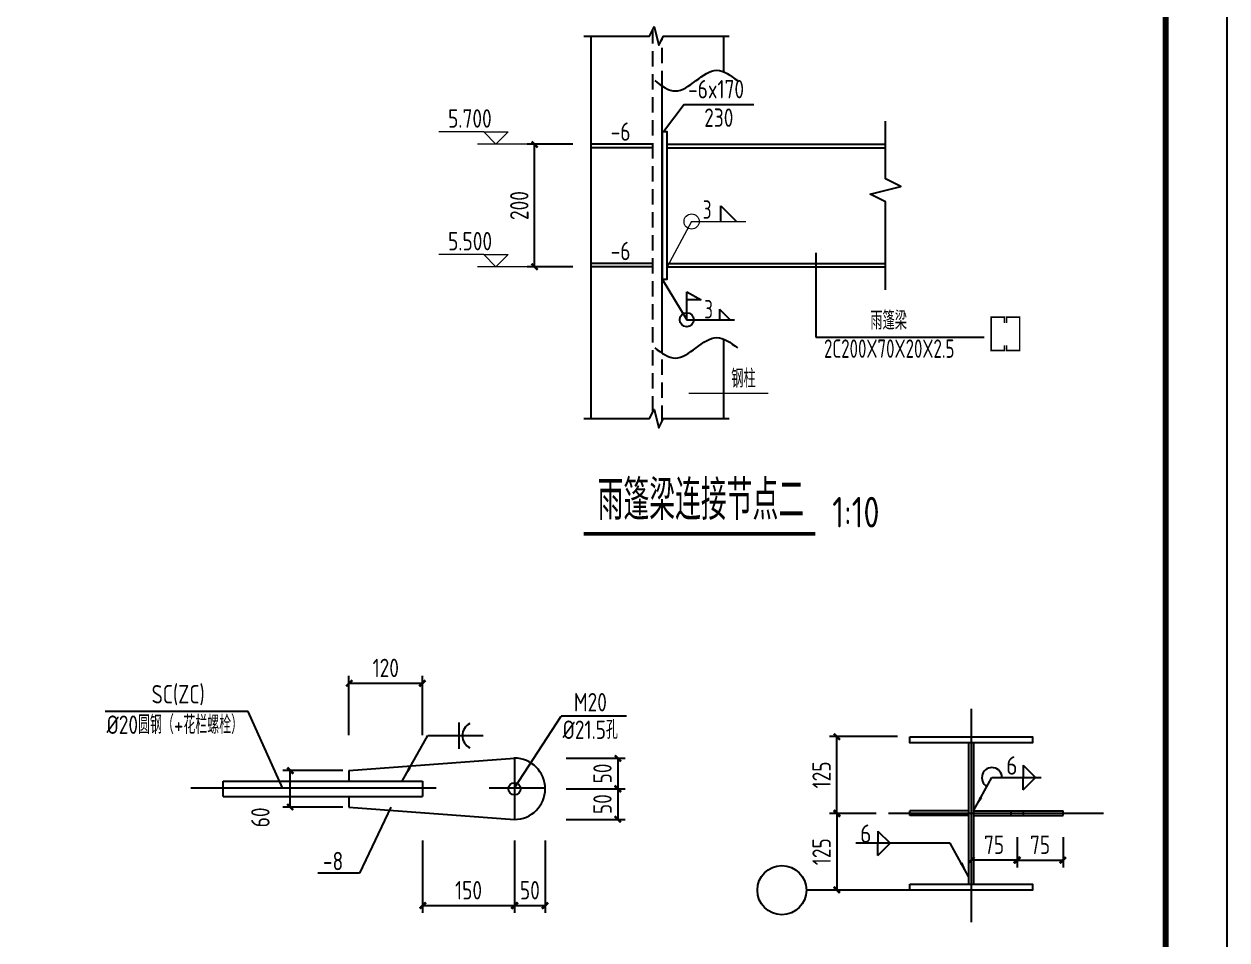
# Model space of a CAD drawing. Header units: millimetres. Extents: x 865974 to 875117, y 41124 to 44891.
# Drawn here: x 868512.3 to 868708.5, y 41265.4 to 41414.8 of the extents above; entities that cross this region are included whole.
import ezdxf

# ---------------------------------------------------------------- set-up
doc = ezdxf.new("R2010")
doc.units = ezdxf.units.MM
doc.header["$LTSCALE"] = 1000
doc.header["$MEASUREMENT"] = 0
for name, pattern in [('( Hidden )', [0.375, 0.25, -0.125]), ('2', [11.4, 9, -0.9, 0.6, -0.9]), ('DOTE', [2.42, 2, -0.2, 0.02, -0.2])]:
    doc.linetypes.add(name, pattern=pattern)
for name, color, linetype in [('10', 7, 'Continuous'), ('1111', 134, 'Continuous'), ('1307', 7, 'Continuous'), ('AXIS', 3, 'Continuous'), ('COLUMN', 9, 'Continuous'), ('D1', 112, 'Continuous'), ('D2', 6, 'Continuous'), ('DIM', 7, 'Continuous'), ('DOTE', 1, 'DOTE'), ('M_Prof', 2, 'Continuous'), ('M_Thin', 7, 'Continuous'), ('PUB_TEXT', 7, 'Continuous'), ('尺寸标注', 7, 'Continuous'), ('柱子', 8, 'Continuous'), ('焊缝标注', 3, 'Continuous'), ('索引符号标注', 253, 'Continuous'), ('轴线__点划线', 6, '2')]:
    doc.layers.add(name, color=color, linetype=linetype)
for name, color, linetype, lineweight in [('D3', 62, 'Continuous', 9), ('LZ', 64, 'Continuous', 9), ('细实线', 1, 'Continuous', 20)]:
    doc.layers.add(name, color=color, linetype=linetype, lineweight=lineweight)
doc.styles.add('GBHZ', font='gbenor.shx', dxfattribs={"width": 0.9, "bigfont": 'gbcbig.shx'})
doc.styles.add('TSSD_Dimension', font='Tssdeng.shx', dxfattribs={"width": 0.7, "bigfont": 'hztxt.shx'})
doc.styles.add('TSSD_REIN', font='tssdeng.shx', dxfattribs={"width": 0.7, "bigfont": 'tssdchn.shx'})
doc.dimstyles.new('Y10', dxfattribs={"dimscale": 0, "dimtxt": 3, "dimasz": 0.01, "dimexe": 1.2, "dimexo": 1, "dimgap": 1, "dimtad": 1, "dimdec": 0, "dimlfac": 10, "dimzin": 0, "dimdsep": 46, "dimtxsty": 'GBHZ', "dimblk1": 'DX', "dimblk2": 'DX', "dimsah": 1, "dimcen": 0.09, "dimdle": 1, "dimadec": 0, "dimazin": 0, "dimtfac": 1, "dimtdec": 0, "dimtix": 1, "dimtmove": 2, "dimatfit": 3, "dimldrblk": 'DX', "dimfxl": 0, "dimtolj": 1, "dimtzin": 0, "dimarcsym": 0})
doc.dimstyles.new('Y100', dxfattribs={"dimscale": 0, "dimtxt": 3, "dimasz": 0.01, "dimexe": 1.2, "dimexo": 2, "dimgap": 1, "dimtad": 1, "dimdec": 0, "dimlfac": 100, "dimzin": 0, "dimdsep": 46, "dimtxsty": 'GBHZ', "dimblk": 'DX', "dimcen": 0.09, "dimdle": 1, "dimclrd": 7, "dimclre": 7, "dimclrt": 7, "dimadec": 0, "dimazin": 0, "dimtfac": 1, "dimtdec": 0, "dimtix": 1, "dimtmove": 2, "dimatfit": 3, "dimldrblk": 'DX', "dimfxl": 0, "dimtolj": 1, "dimtzin": 0, "dimarcsym": 0})

# ---------------------------------------------------------------- blocks, each defined once
blk = doc.blocks.new('DX')
at = {"color": 0, "linetype": 'ByBlock', "const_width": 40}
blk.add_lwpolyline([(-54, -51), (46, 49)], dxfattribs=at)
blk = doc.blocks.new('*D153')
at = {"layer": 'Defpoints', "color": 0, "linetype": 'ByBlock', "transparency": 16777216}
for p in [(868674.28, 41284.2), (868681.78, 41284.2), (868681.78, 41278.44)]:
    blk.add_point(p, dxfattribs=at)
at = {"layer": 'DIM', "color": 7, "linetype": 'ByBlock', "lineweight": -2, "transparency": 16777216}
for p, q in [((868674.28, 41282.2), (868674.28, 41277.24)), ((868681.78, 41282.2), (868681.78, 41277.24)), ((868674.29, 41278.44), (868681.77, 41278.44))]:
    blk.add_line(p, q, dxfattribs=at)
at = {"layer": 'DIM', "color": 7, "linetype": 'ByBlock', "lineweight": -2, "transparency": 16777216, "xscale": 0.01, "yscale": 0.01, "zscale": 0.01, "rotation": 180}
blk.add_blockref('DX', (868674.28, 41278.44), dxfattribs=at)
at = {"layer": 'DIM', "color": 7, "linetype": 'ByBlock', "lineweight": -2, "transparency": 16777216, "xscale": 0.01, "yscale": 0.01, "zscale": 0.01}
blk.add_blockref('DX', (868681.78, 41278.44), dxfattribs=at)
at = {"layer": 'DIM', "color": 7, "linetype": 'ByBlock', "transparency": 16777216, "insert": (868678.03, 41280.94), "char_height": 3, "attachment_point": 5, "style": 'GBHZ'}
blk.add_mtext('\\A1;75', dxfattribs=at)
blk = doc.blocks.new('*D154')
at = {"layer": 'Defpoints', "color": 0, "linetype": 'ByBlock', "transparency": 16777216}
for p in [(868666.78, 41284.2), (868674.28, 41284.2), (868666.78, 41278.44)]:
    blk.add_point(p, dxfattribs=at)
at = {"layer": 'DIM', "color": 7, "linetype": 'ByBlock', "lineweight": -2, "transparency": 16777216}
for p, q in [((868666.78, 41282.2), (868666.78, 41277.24)), ((868674.28, 41282.2), (868674.28, 41277.24)), ((868674.27, 41278.44), (868666.79, 41278.44))]:
    blk.add_line(p, q, dxfattribs=at)
at = {"layer": 'DIM', "color": 7, "linetype": 'ByBlock', "lineweight": -2, "transparency": 16777216, "xscale": 0.01, "yscale": 0.01, "zscale": 0.01, "rotation": 180}
blk.add_blockref('DX', (868666.78, 41278.44), dxfattribs=at)
at = {"layer": 'DIM', "color": 7, "linetype": 'ByBlock', "lineweight": -2, "transparency": 16777216, "xscale": 0.01, "yscale": 0.01, "zscale": 0.01}
blk.add_blockref('DX', (868674.28, 41278.44), dxfattribs=at)
at = {"layer": 'DIM', "color": 7, "linetype": 'ByBlock', "transparency": 16777216, "insert": (868670.53, 41280.94), "char_height": 3, "attachment_point": 5, "style": 'GBHZ'}
blk.add_mtext('\\A1;75', dxfattribs=at)
blk = doc.blocks.new('_ARROW')
blk.add_solid([(0, 0), (-1, 0.1), (-1, -0.1)])
blk = doc.blocks.new('*D141')
at = {"layer": 'Defpoints', "color": 0, "linetype": 'ByBlock', "transparency": 16777216}
for p in [(868653.29, 41286.07), (868644.9, 41273.55), (868656.78, 41273.55)]:
    blk.add_point(p, dxfattribs=at)
at = {"layer": 'DIM', "color": 7, "linetype": 'ByBlock', "lineweight": -2, "transparency": 16777216}
for p, q in [((868651.29, 41286.07), (868643.7, 41286.07)), ((868644.9, 41286.06), (868644.9, 41273.56)), ((868654.78, 41273.55), (868643.7, 41273.55))]:
    blk.add_line(p, q, dxfattribs=at)
at = {"layer": 'DIM', "color": 7, "linetype": 'ByBlock', "lineweight": -2, "transparency": 16777216, "xscale": 0.01, "yscale": 0.01, "zscale": 0.01}
for p, rotation in [((868644.9, 41286.07), 90), ((868644.9, 41273.55), 270)]:
    blk.add_blockref('DX', p, dxfattribs=dict(at, rotation=rotation))
at = {"layer": 'DIM', "color": 7, "linetype": 'ByBlock', "transparency": 16777216, "insert": (868642.4, 41279.81), "char_height": 3, "attachment_point": 5, "rotation": 90, "style": 'GBHZ'}
blk.add_mtext('\\A1;125', dxfattribs=at)
blk = doc.blocks.new('*D126')
at = {"layer": 'Defpoints', "color": 0, "transparency": 16777216}
for p in [(868577.32, 41307.28), (868565.32, 41297.84), (868577.32, 41297.84)]:
    blk.add_point(p, dxfattribs=at)
at = {"layer": 'DIM', "color": 0, "lineweight": -2, "transparency": 16777216}
for p, q in [((868565.32, 41298.84), (868565.32, 41308.48)), ((868577.32, 41298.84), (868577.32, 41308.48)), ((868565.33, 41307.28), (868577.31, 41307.28))]:
    blk.add_line(p, q, dxfattribs=at)
at = {"layer": 'DIM', "color": 0, "lineweight": -2, "transparency": 16777216, "xscale": 0.01, "yscale": 0.01, "zscale": 0.01, "rotation": 180}
blk.add_blockref('DX', (868565.32, 41307.28), dxfattribs=at)
at = {"layer": 'DIM', "color": 0, "lineweight": -2, "transparency": 16777216, "xscale": 0.01, "yscale": 0.01, "zscale": 0.01}
blk.add_blockref('DX', (868577.32, 41307.28), dxfattribs=at)
at = {"layer": 'DIM', "color": 0, "transparency": 16777216, "insert": (868571.32, 41309.78), "char_height": 3, "attachment_point": 5, "style": 'GBHZ'}
blk.add_mtext('\\A1;120', dxfattribs=at)
blk = doc.blocks.new('*D127')
at = {"layer": 'Defpoints', "color": 0, "transparency": 16777216}
for p in [(868599.72, 41295.07), (868599.72, 41290.07), (868609.17, 41290.07)]:
    blk.add_point(p, dxfattribs=at)
at = {"layer": 'DIM', "color": 0, "lineweight": -2, "transparency": 16777216}
for p, q in [((868600.72, 41295.07), (868610.37, 41295.07)), ((868609.17, 41295.06), (868609.17, 41290.08)), ((868600.72, 41290.07), (868610.37, 41290.07))]:
    blk.add_line(p, q, dxfattribs=at)
at = {"layer": 'DIM', "color": 0, "lineweight": -2, "transparency": 16777216, "xscale": 0.01, "yscale": 0.01, "zscale": 0.01}
for p, rotation in [((868609.17, 41295.07), 90), ((868609.17, 41290.07), 270)]:
    blk.add_blockref('DX', p, dxfattribs=dict(at, rotation=rotation))
at = {"layer": 'DIM', "color": 0, "transparency": 16777216, "insert": (868606.67, 41292.57), "char_height": 3, "attachment_point": 5, "rotation": 90, "style": 'GBHZ'}
blk.add_mtext('\\A1;50', dxfattribs=at)
blk = doc.blocks.new('*D128')
at = {"layer": 'Defpoints', "color": 0, "transparency": 16777216}
for p in [(868599.72, 41290.07), (868599.72, 41285.07), (868609.17, 41285.07)]:
    blk.add_point(p, dxfattribs=at)
at = {"layer": 'DIM', "color": 0, "lineweight": -2, "transparency": 16777216}
for p, q in [((868600.72, 41290.07), (868610.37, 41290.07)), ((868609.17, 41290.06), (868609.17, 41285.08)), ((868600.72, 41285.07), (868610.37, 41285.07))]:
    blk.add_line(p, q, dxfattribs=at)
at = {"layer": 'DIM', "color": 0, "lineweight": -2, "transparency": 16777216, "xscale": 0.01, "yscale": 0.01, "zscale": 0.01}
for p, rotation in [((868609.17, 41290.07), 90), ((868609.17, 41285.07), 270)]:
    blk.add_blockref('DX', p, dxfattribs=dict(at, rotation=rotation))
at = {"layer": 'DIM', "color": 0, "transparency": 16777216, "insert": (868606.67, 41287.57), "char_height": 3, "attachment_point": 5, "rotation": 90, "style": 'GBHZ'}
blk.add_mtext('\\A1;50', dxfattribs=at)
blk = doc.blocks.new('*D129')
at = {"layer": 'Defpoints', "color": 0, "transparency": 16777216}
for p in [(868577.32, 41282.67), (868592.32, 41282.67), (868592.32, 41271.03)]:
    blk.add_point(p, dxfattribs=at)
at = {"layer": 'DIM', "color": 0, "lineweight": -2, "transparency": 16777216}
for p, q in [((868577.32, 41281.67), (868577.32, 41269.83)), ((868592.32, 41281.67), (868592.32, 41269.83)), ((868577.33, 41271.03), (868592.31, 41271.03))]:
    blk.add_line(p, q, dxfattribs=at)
at = {"layer": 'DIM', "color": 0, "lineweight": -2, "transparency": 16777216, "xscale": 0.01, "yscale": 0.01, "zscale": 0.01, "rotation": 180}
blk.add_blockref('DX', (868577.32, 41271.03), dxfattribs=at)
at = {"layer": 'DIM', "color": 0, "lineweight": -2, "transparency": 16777216, "xscale": 0.01, "yscale": 0.01, "zscale": 0.01}
blk.add_blockref('DX', (868592.32, 41271.03), dxfattribs=at)
at = {"layer": 'DIM', "color": 0, "transparency": 16777216, "insert": (868584.82, 41273.53), "char_height": 3, "attachment_point": 5, "style": 'GBHZ'}
blk.add_mtext('\\A1;150', dxfattribs=at)
blk = doc.blocks.new('*D130')
at = {"layer": 'Defpoints', "color": 0, "transparency": 16777216}
for p in [(868592.32, 41282.67), (868597.32, 41282.67), (868597.32, 41271.03)]:
    blk.add_point(p, dxfattribs=at)
at = {"layer": 'DIM', "color": 0, "lineweight": -2, "transparency": 16777216}
for p, q in [((868592.32, 41281.67), (868592.32, 41269.83)), ((868597.32, 41281.67), (868597.32, 41269.83)), ((868592.33, 41271.03), (868597.31, 41271.03))]:
    blk.add_line(p, q, dxfattribs=at)
at = {"layer": 'DIM', "color": 0, "lineweight": -2, "transparency": 16777216, "xscale": 0.01, "yscale": 0.01, "zscale": 0.01, "rotation": 180}
blk.add_blockref('DX', (868592.32, 41271.03), dxfattribs=at)
at = {"layer": 'DIM', "color": 0, "lineweight": -2, "transparency": 16777216, "xscale": 0.01, "yscale": 0.01, "zscale": 0.01}
blk.add_blockref('DX', (868597.32, 41271.03), dxfattribs=at)
at = {"layer": 'DIM', "color": 0, "transparency": 16777216, "insert": (868594.82, 41273.53), "char_height": 3, "attachment_point": 5, "style": 'GBHZ'}
blk.add_mtext('\\A1;50', dxfattribs=at)
blk = doc.blocks.new('*D131')
at = {"layer": 'Defpoints', "color": 0, "transparency": 16777216}
for p in [(868555.74, 41293.07), (868565.32, 41293.07), (868565.32, 41287.07)]:
    blk.add_point(p, dxfattribs=at)
at = {"layer": 'DIM', "color": 0, "lineweight": -2, "transparency": 16777216}
for p, q in [((868564.32, 41293.07), (868554.54, 41293.07)), ((868555.74, 41287.08), (868555.74, 41293.06)), ((868564.32, 41287.07), (868554.54, 41287.07))]:
    blk.add_line(p, q, dxfattribs=at)
at = {"layer": 'DIM', "color": 0, "lineweight": -2, "transparency": 16777216, "xscale": 0.01, "yscale": 0.01, "zscale": 0.01}
for p, rotation in [((868555.74, 41293.07), 90), ((868555.74, 41287.07), 270)]:
    blk.add_blockref('DX', p, dxfattribs=dict(at, rotation=rotation))
at = {"layer": 'DIM', "color": 0, "transparency": 16777216, "insert": (868550.87, 41285.41), "char_height": 3, "attachment_point": 5, "rotation": 90, "style": 'GBHZ'}
blk.add_mtext('\\A1;60', dxfattribs=at)
blk = doc.blocks.new('*D125')
at = {"layer": 'Defpoints', "color": 0, "linetype": 'ByBlock', "transparency": 16777216}
for p in [(868644.9, 41298.59), (868656.78, 41298.59), (868653.29, 41286.07)]:
    blk.add_point(p, dxfattribs=at)
at = {"layer": 'DIM', "color": 7, "linetype": 'ByBlock', "lineweight": -2, "transparency": 16777216}
for p, q in [((868654.78, 41298.59), (868643.7, 41298.59)), ((868644.9, 41286.08), (868644.9, 41298.58)), ((868651.29, 41286.07), (868643.7, 41286.07))]:
    blk.add_line(p, q, dxfattribs=at)
at = {"layer": 'DIM', "color": 7, "linetype": 'ByBlock', "lineweight": -2, "transparency": 16777216, "xscale": 0.01, "yscale": 0.01, "zscale": 0.01}
for p, rotation in [((868644.9, 41298.59), 90), ((868644.9, 41286.07), 270)]:
    blk.add_blockref('DX', p, dxfattribs=dict(at, rotation=rotation))
at = {"layer": 'DIM', "color": 7, "linetype": 'ByBlock', "transparency": 16777216, "insert": (868642.4, 41292.33), "char_height": 3, "attachment_point": 5, "rotation": 90, "style": 'GBHZ'}
blk.add_mtext('\\A1;125', dxfattribs=at)
blk = doc.blocks.new('*D400')
at = {"layer": 'Defpoints', "color": 0, "linetype": 'ByBlock', "transparency": 16777216}
for p in [(868595.6, 41395.16), (868602.81, 41395.16), (868602.81, 41375.16)]:
    blk.add_point(p, dxfattribs=at)
at = {"layer": 'DIM', "color": 0, "linetype": 'ByBlock', "lineweight": -2, "transparency": 16777216}
for p, q in [((868601.81, 41395.16), (868594.4, 41395.16)), ((868595.6, 41375.17), (868595.6, 41395.15)), ((868601.81, 41375.16), (868594.4, 41375.16))]:
    blk.add_line(p, q, dxfattribs=at)
at = {"layer": 'DIM', "color": 0, "linetype": 'ByBlock', "lineweight": -2, "transparency": 16777216, "xscale": 0.01, "yscale": 0.01, "zscale": 0.01}
for p, rotation in [((868595.6, 41395.16), 90), ((868595.6, 41375.16), 270)]:
    blk.add_blockref('DX', p, dxfattribs=dict(at, rotation=rotation))
at = {"layer": 'DIM', "color": 0, "linetype": 'ByBlock', "transparency": 16777216, "insert": (868593.1, 41385.16), "char_height": 3, "attachment_point": 5, "rotation": 90, "style": 'GBHZ'}
blk.add_mtext('\\A1;200', dxfattribs=at)

msp = doc.modelspace()

# ---------------------------------------------------------------- linework, layer by layer
at = {"color": 0}
msp.add_line((868708.51, 41717.604), (868708.51, 41123.604), dxfattribs=at)
for p, q in [((868548.859, 41302.672), (868525.57, 41302.672)), ((868554.484, 41290.235), (868548.859, 41302.672))]:
    msp.add_line(p, q)
at = {"color": 0, "const_width": 1}
msp.add_lwpolyline([(868698.51, 41133.604), (867892.51, 41133.604), (867892.51, 41707.604), (868698.51, 41707.604)], close=True, dxfattribs=at)
at = {"const_width": 0.6}
msp.add_lwpolyline([(868603.591, 41331.658), (868641.372, 41331.658)], dxfattribs=at)
at = {"layer": 'AXIS'}
for p, q in [((868592.316, 41290.235), (868599.935, 41301.905)), ((868610.597, 41301.905), (868599.935, 41301.905)), ((868572.146, 41287.07), (868567.009, 41276.334)), ((868567.009, 41276.334), (868560.24, 41276.334))]:
    msp.add_line(p, q, dxfattribs=at)
at = {"layer": 'COLUMN', "color": 2}
for p, q in [((868666.383, 41297.558), (868666.383, 41274.549)), ((868667.183, 41297.558), (868667.183, 41274.549)), ((868565.316, 41293.07), (868592.316, 41295.07)), ((868565.316, 41293.07), (868565.316, 41291.32)), ((868544.826, 41291.32), (868577.316, 41291.32)), ((868544.826, 41288.82), (868544.826, 41291.32)), ((868577.316, 41291.32), (868577.316, 41288.82)), ((868544.826, 41288.82), (868577.316, 41288.82)), ((868565.316, 41288.82), (868565.316, 41287.07)), ((868565.316, 41287.07), (868592.316, 41285.07)), ((868666.383, 41286.502), (868656.783, 41286.502)), ((868656.783, 41285.702), (868656.783, 41286.502)), ((868666.383, 41285.702), (868656.783, 41285.702)), ((868667.183, 41286.502), (868681.783, 41286.502)), ((868667.183, 41285.702), (868681.783, 41285.702)), ((868673.283, 41286.502), (868673.283, 41285.702)), ((868675.283, 41286.502), (868675.283, 41285.702)), ((868681.783, 41285.702), (868681.783, 41286.502))]:
    msp.add_line(p, q, dxfattribs=at)
for points in [[(868656.783, 41298.558), (868676.783, 41298.558), (868676.783, 41297.558), (868656.783, 41297.558)], [(868656.783, 41274.549), (868676.783, 41274.549), (868676.783, 41273.549), (868656.783, 41273.549)]]:
    msp.add_lwpolyline(points, close=True, dxfattribs=at)
msp.add_circle((868592.316, 41290.07), 1, dxfattribs=at)
msp.add_arc((868592.316, 41290.07), 5, 270, 90, dxfattribs=at)
at = {"layer": 'D1', "color": 251}
for p, q in [((868625.94, 41382.56), (868625.94, 41385.129)), ((868625.94, 41385.129), (868628.509, 41382.56))]:
    msp.add_line(p, q, dxfattribs=at)
at = {"layer": 'D2'}
for p, q in [((868604.797, 41350.433), (868604.797, 41412.795)), ((868626.477, 41406.95), (868626.477, 41412.795)), ((868616.418, 41361.082), (868616.418, 41404.643)), ((868614.855, 41395.163), (868604.797, 41395.163)), ((868617.218, 41395.163), (868652.845, 41395.163)), ((868614.855, 41394.593), (868604.797, 41394.593)), ((868617.218, 41394.593), (868652.845, 41394.593)), ((868614.855, 41375.723), (868604.797, 41375.723)), ((868614.855, 41375.16), (868604.797, 41375.16)), ((868617.218, 41375.723), (868652.845, 41375.723)), ((868617.218, 41375.16), (868652.845, 41375.16)), ((868626.477, 41350.433), (868626.477, 41363.389))]:
    msp.add_line(p, q, dxfattribs=at)
at = {"layer": 'D2', "linetype": '( Hidden )', "ltscale": 0.01}
for p, q in [((868614.855, 41351.592), (868614.855, 41413.816)), ((868616.418, 41404.643), (868616.418, 41412.443)), ((868616.418, 41350.082), (868616.418, 41361.082))]:
    msp.add_line(p, q, dxfattribs=at)
at = {"layer": 'D2'}
msp.add_lwpolyline([(868616.418, 41373.16), (868617.218, 41373.16), (868617.218, 41397.16), (868616.418, 41397.16)], close=True, dxfattribs=at)
at = {"layer": 'D3'}
for p, q in [((868587.294, 41397.161), (868579.981, 41397.161)), ((868587.294, 41397.161), (868591.291, 41397.161)), ((868587.294, 41397.161), (868589.293, 41395.163)), ((868591.291, 41397.161), (868589.293, 41395.163)), ((868587.294, 41377.158), (868579.981, 41377.158)), ((868587.294, 41377.158), (868591.291, 41377.158)), ((868587.294, 41377.158), (868589.293, 41375.16)), ((868591.291, 41377.158), (868589.293, 41375.16))]:
    msp.add_line(p, q, dxfattribs=at)
for points in [[(868594.397, 41395.163), (868586.283, 41395.163)], [(868594.397, 41375.16), (868586.283, 41375.16)]]:
    msp.add_lwpolyline(points, dxfattribs=at)
at = {"layer": 'DIM'}
for p, q in [((868616.418, 41373.16), (868620.402, 41366.555)), ((868620.402, 41366.555), (868620.402, 41371.107)), ((868620.402, 41371.107), (868622.768, 41369.779)), ((868622.768, 41369.779), (868620.402, 41369.779)), ((868625.754, 41368.269), (868627.468, 41366.555)), ((868625.754, 41368.269), (868625.754, 41366.555)), ((868620.402, 41366.555), (868628.195, 41366.555)), ((868583.314, 41296.609), (868583.314, 41300.871))]:
    msp.add_line(p, q, dxfattribs=at)
at = {"layer": 'DIM', "const_width": 0.263}
for points in [[(868672.203, 41366.017), (868672.203, 41366.979), (868670.05, 41366.979), (868670.05, 41361.55), (868672.203, 41361.55), (868672.203, 41362.387)], [(868672.553, 41366.017), (868672.553, 41366.979), (868674.706, 41366.979), (868674.706, 41361.55), (868672.553, 41361.55), (868672.553, 41362.387)]]:
    msp.add_lwpolyline(points, dxfattribs=at)
at = {"layer": 'DIM'}
msp.add_circle((868620.402, 41366.555), 1.145, dxfattribs=at)
at = {"layer": 'DIM', "color": 0}
msp.add_circle((868635.93, 41273.549), 4, dxfattribs=at)
at = {"layer": 'DIM'}
msp.add_arc((868586.094, 41298.74), 2.27, 118.24708, 241.75292, dxfattribs=at)
msp.add_solid([(868620.402, 41369.779), (868620.402, 41371.107), (868622.768, 41369.779), (868620.402, 41369.779)], dxfattribs=at)
at = {"layer": 'DOTE', "linetype": 'DOTE', "ltscale": 0.02}
msp.add_line((868539.536, 41290.235), (868579.596, 41290.235), dxfattribs=at)
at = {"layer": 'LZ'}
msp.add_line((868620.729, 41354.598), (868633.712, 41354.598), dxfattribs=at)
at = {"layer": 'M_Prof'}
for points in [[(868615.179, 41405.531), (868618.555, 41403.843), (868621.931, 41405.531), (868625.306, 41407.219), (868628.682, 41405.531)], [(868615.179, 41361.97), (868618.555, 41360.282), (868621.931, 41361.97), (868625.306, 41363.658), (868628.682, 41361.97)]]:
    msp.add_spline(points, degree=3, dxfattribs=at)
at = {"layer": 'M_Thin', "color": 7, "linetype": 'ByBlock'}
for points in [[(868603.621, 41412.795), (868614.344, 41412.795), (868615.094, 41414.295), (868615.844, 41411.295), (868616.594, 41412.795), (868627.317, 41412.795)], [(868603.621, 41350.433), (868614.344, 41350.433), (868615.094, 41351.933), (868615.844, 41348.933), (868616.594, 41350.433), (868627.317, 41350.433)]]:
    msp.add_lwpolyline(points, dxfattribs=at)
at = {"layer": 'M_Thin', "elevation": 4.164}
msp.add_lwpolyline([(868652.845, 41371.409), (868652.845, 41385.786), (868650.344, 41387.036), (868655.345, 41388.286), (868652.845, 41389.537), (868652.845, 41398.913)], dxfattribs=at)
at = {"layer": '尺寸标注'}
msp.add_arc((868670.183, 41291.902), 1.638, 0, 240.9454, dxfattribs=at)
at = {"layer": '柱子'}
for q in [(868616.618, 41397.16), (868631.337, 41401.626)]:
    msp.add_line((868619.984, 41401.626), q, dxfattribs=at)
at = {"layer": '焊缝标注'}
for p, q in [((868573.996, 41291.33), (868578.196, 41298.74)), ((868578.196, 41298.74), (868587.208, 41298.74)), ((868675.274, 41293.902), (868675.274, 41291.902)), ((868675.274, 41293.902), (868677.274, 41291.902)), ((868667.183, 41286.502), (868670.183, 41291.902)), ((868670.183, 41291.902), (868678.205, 41291.902)), ((868675.274, 41289.902), (868675.274, 41291.902)), ((868675.274, 41289.902), (868677.274, 41291.902)), ((868651.586, 41283.188), (868651.586, 41281.188)), ((868651.586, 41283.188), (868653.586, 41281.188)), ((868663.383, 41281.188), (868647.974, 41281.188)), ((868651.586, 41279.188), (868651.586, 41281.188)), ((868651.586, 41279.188), (868653.586, 41281.188)), ((868666.383, 41275.788), (868663.383, 41281.188))]:
    msp.add_line(p, q, dxfattribs=at)
at = {"layer": '索引符号标注', "ltscale": 0.005}
for p, q in [((868641.443, 41377.438, 4.164), (868641.443, 41363.708)), ((868641.443, 41363.708), (868668.89, 41363.708))]:
    msp.add_line(p, q, dxfattribs=at)
at = {"layer": '细实线', "color": 251}
for q in [(868617.218, 41375.16), (868630.017, 41382.56)]:
    msp.add_line((868621.2, 41382.56), q, dxfattribs=at)
msp.add_circle((868621.2, 41382.56), 1.238, dxfattribs=at)
at = {"layer": '轴线__点划线'}
for p, q in [((868666.783, 41303.123), (868666.783, 41268.344)), ((868592.316, 41295.235), (868592.316, 41285.235)), ((868588.196, 41290.235), (868597.316, 41290.235)), ((868688.363, 41286.067), (868653.287, 41286.067)), ((868676.783, 41273.549), (868639.93, 41273.549))]:
    msp.add_line(p, q, dxfattribs=at)

# ---------------------------------------------------------------- block references
at = {"layer": '焊缝标注'}
for p, xscale, yscale, zscale, rotation in [((868573.996, 41291.33), -2.499999999793585, 2.5, 2.5, 60.94539590662404), ((868667.183, 41286.502), -2.499999999793584, 2.5, 2.5, 60.94539590662404), ((868666.383, 41275.788), 2.499999999793584, 2.499999999793584, 2.499999999793584, 299.054604093376)]:
    msp.add_blockref('_ARROW', p, dxfattribs=dict(at, xscale=xscale, yscale=yscale, zscale=zscale, rotation=rotation))

# ---------------------------------------------------------------- texts
at = {"layer": '10', "style": 'GBHZ', "width": 0.9}
msp.add_text('雨篷梁连接节点二', height=6.5, dxfattribs=at).set_placement((868605.866, 41333.899))
at = {"layer": '1111', "style": 'TSSD_REIN', "width": 0.7}
for s, rotation, p in [('雨篷梁', 360, (868650.348, 41364.939)), ('2C200X70X20X2.5', 0, (868642.791, 41360.336)), ('钢柱', 0, (868627.661, 41355.463))]:
    msp.add_text(s, height=3, rotation=rotation, dxfattribs=at).set_placement(p)
at = {"layer": '1307'}
for s, height, style, width, p in [('-6x170', 3, 'GBHZ', 0.9, (868620.621, 41402.638)), ('5.700', 3, 'GBHZ', 0.9, (868581.483, 41397.858)), ('230', 3, 'GBHZ', 0.9, (868623.252, 41397.995)), ('-6', 3, 'GBHZ', 0.9, (868608.002, 41395.719)), ('3', 3, 'TSSD_Dimension', 0.7, (868623.031, 41383.007)), ('5.500', 3, 'GBHZ', 0.9, (868581.483, 41377.855)), ('-6', 3, 'GBHZ', 0.9, (868608.002, 41376.258)), ('3', 3, 'TSSD_Dimension', 0.7, (868623.264, 41366.76)), ('1:10', 5, 'GBHZ', 0.9, (868644.137, 41332.675, -0.009))]:
    msp.add_text(s, height=height, dxfattribs=dict(at, style=style, width=width)).set_placement(p)
at = {"layer": 'AXIS', "color": 0, "style": 'GBHZ', "width": 0.9}
for s, p in [('SC(ZC)', (868533.133, 41303.989, 37.658)), ('M20', (868601.991, 41302.689, -0.088)), ('%%C20圆钢（+花栏螺栓）', (868525.783, 41299.023, 37.658)), ('%%C21.5孔', (868600.162, 41298.204)), ('-8', (868561.072, 41276.791))]:
    msp.add_text(s, height=3, dxfattribs=at).set_placement(p)
at = {"layer": 'PUB_TEXT', "style": 'GBHZ'}
for p in [(868672.505, 41292.373), (868648.679, 41281.258)]:
    msp.add_text('6', height=3, dxfattribs=at).set_placement(p)

# ---------------------------------------------------------------- dimensions: what is measured, and where the dimension line sits
at = {"layer": 'DIM', "linetype": 'ByBlock'}
dim = msp.add_linear_dim(base=(868595.597, 41395.163), p1=(868602.805, 41375.16), p2=(868602.805, 41395.163), angle=90, dimstyle='Y10', override={"dimscale": 1}, dxfattribs=at)
dim.commit()
dim.dimension.update_dxf_attribs({"geometry": '*D400', "text_midpoint": (868593.097, 41385.161)})
at = {"layer": 'DIM'}
for base, p1, p2, picture, middle in [((868577.316, 41307.276), (868565.316, 41297.84), (868577.316, 41297.84), '*D126', (868571.316, 41309.776)), ((868592.316, 41271.028), (868577.316, 41282.67), (868592.316, 41282.67), '*D129', (868584.816, 41273.528)), ((868597.316, 41271.028), (868592.316, 41282.67), (868597.316, 41282.67), '*D130', (868594.816, 41273.528))]:
    dim = msp.add_linear_dim(base=base, p1=p1, p2=p2, dimstyle='Y10', override={"dimscale": 1}, dxfattribs=at)
    dim.commit()
    dim.dimension.update_dxf_attribs({"geometry": picture, "text_midpoint": middle})
at = {"layer": 'DIM', "color": 6, "linetype": 'ByBlock'}
for base, p2, angle, picture, middle in [((868644.9, 41298.585), (868656.783, 41298.585), 270, '*D125', (868642.4, 41292.326)), ((868644.9, 41273.549), (868656.783, 41273.549), 90, '*D141', (868642.4, 41279.808))]:
    dim = msp.add_linear_dim(base=base, p1=(868653.287, 41286.067), p2=p2, angle=angle, dimstyle='Y100', override={"dimscale": 1, "dimlfac": 10, "dimtxsty": 'GBHZ'}, dxfattribs=at)
    dim.commit()
    dim.dimension.update_dxf_attribs({"geometry": picture, "text_midpoint": middle})
at = {"layer": 'DIM'}
for base, p1, p2, picture, middle in [((868609.167, 41290.07), (868599.716, 41295.07), (868599.716, 41290.07), '*D127', (868606.667, 41292.57)), ((868609.167, 41285.07), (868599.716, 41290.07), (868599.716, 41285.07), '*D128', (868606.667, 41287.57))]:
    dim = msp.add_linear_dim(base=base, p1=p1, p2=p2, angle=90, dimstyle='Y10', override={"dimscale": 1}, dxfattribs=at)
    dim.commit()
    dim.dimension.update_dxf_attribs({"geometry": picture, "text_midpoint": middle})
dim = msp.add_linear_dim(base=(868555.744, 41293.07), p1=(868565.316, 41287.07), p2=(868565.316, 41293.07), angle=90, dimstyle='Y10', override={"dimscale": 1}, dxfattribs=at)
dim.commit()
dim.dimension.update_dxf_attribs({"geometry": '*D131', "text_midpoint": (868550.874, 41285.406), "dimtype": 160})
at = {"layer": 'DIM', "color": 6, "linetype": 'ByBlock'}
for base, p2, picture, middle in [((868666.783, 41278.442), (868666.783, 41284.202), '*D154', (868670.533, 41280.942)), ((868681.783, 41278.442), (868681.783, 41284.202), '*D153', (868678.033, 41280.942))]:
    dim = msp.add_linear_dim(base=base, p1=(868674.283, 41284.202), p2=p2, dimstyle='Y100', override={"dimscale": 1, "dimlfac": 10, "dimtxsty": 'GBHZ'}, dxfattribs=at)
    dim.commit()
    dim.dimension.update_dxf_attribs({"geometry": picture, "text_midpoint": middle})

doc.saveas('drawing.dxf')
